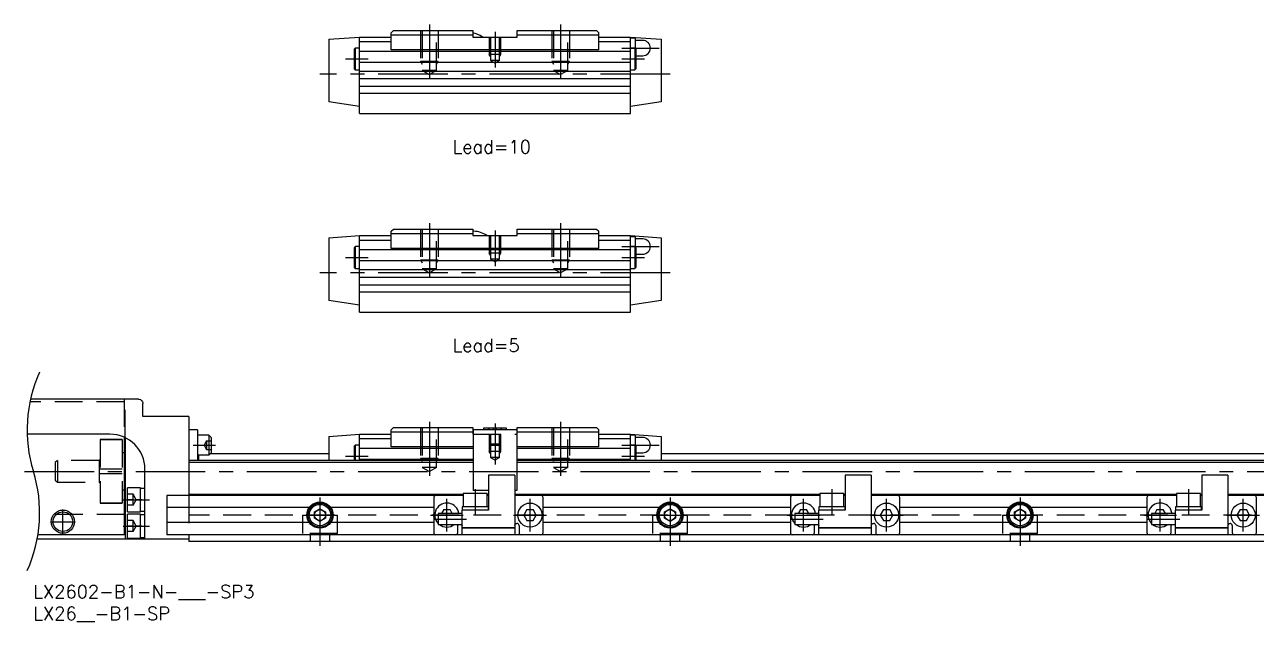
# Model space of a CAD drawing. Extents: x -2 to 443, y -8 to 396.
# Drawn here: x -2 to 279.5, y -8.3 to 128.1 of the extents above; entities that cross this region are included whole.
import ezdxf

# ---------------------------------------------------------------- set-up
doc = ezdxf.new("R2010")
doc.units = 0
doc.header["$LTSCALE"] = 0.5
doc.linetypes.add('CENTER', pattern=[50.8, 31.75, -6.35, 6.35, -6.35])
doc.linetypes.add('DASHED', pattern=[19.05, 12.7, -6.35])
for name, color, linetype in [('MSM_CENTER', 1, 'CENTER'), ('MSM_CONTINUOUS', 7, 'CONTINUOUS'), ('MSM_DASHED', 4, 'DASHED'), ('MSM_NARROW', 5, 'CONTINUOUS'), ('MSM_PART_NUMBER', 7, 'CONTINUOUS')]:
    doc.layers.add(name, color=color, linetype=linetype)
doc.styles.get("Standard").update_dxf_attribs({"font": 'txt.shx', "height": 1, "bigfont": 'bigfont.shx'})

# ---------------------------------------------------------------- blocks, each defined once
blk = doc.blocks.new('*U2')
at = {"layer": 'MSM_PART_NUMBER'}
blk.add_text('LX2602-B1-N-___-SP3', height=3, dxfattribs=at).set_placement((0, -3))
blk = doc.blocks.new('*U3')
at = {"layer": 'MSM_PART_NUMBER'}
blk.add_text('LX26__-B1-SP', height=3, dxfattribs=at).set_placement((0, -8))

msp = doc.modelspace()

# ---------------------------------------------------------------- linework, layer by layer
at = {"layer": 'MSM_CENTER'}
for p, q in [((90.5, 128.1), (90.5, 115.71)), ((120.5, 128.1), (120.5, 115.71)), ((105.5, 126.45), (105.5, 118.29)), ((134.5, 122.75), (143, 122.75)), ((71.3, 120.25), (76.5, 120.25)), ((134.5, 120.25), (139.7, 120.25)), ((145.5, 116.75), (65.5, 116.75)), ((90.5, 82.72), (90.5, 70.34)), ((120.5, 82.72), (120.5, 70.34)), ((105.5, 81.07), (105.5, 72.91)), ((134.5, 77.37), (143, 77.37)), ((71.3, 74.87), (76.5, 74.87)), ((134.5, 74.87), (139.7, 74.87)), ((145.5, 71.37), (65.5, 71.37)), ((90.5, 37.35), (90.5, 24.96)), ((105.5, 36.9), (105.5, 27.54)), ((120.5, 37.35), (120.5, 24.96)), ((36.5, 32), (41.6, 32)), ((134.5, 32), (143, 32)), ((71.3, 29.5), (76.5, 29.5)), ((134.5, 29.5), (139.7, 29.5)), ((-2, 26), (347.5, 26)), ((65.5, 20), (65.5, 9)), ((94.5, 12.25), (94.5, 19.75)), ((100.99, 21.9), (100.99, 16.1)), ((113.5, 12.25), (113.5, 19.75)), ((145.5, 20), (145.5, 9)), ((176, 12.25), (176, 19.75)), ((182.49, 21.9), (182.49, 16.1)), ((195, 12.25), (195, 19.75)), ((225.5, 20), (225.5, 9)), ((257.5, 12.25), (257.5, 19.75)), ((263.99, 21.9), (263.99, 16.1)), ((276.5, 12.25), (276.5, 19.75)), ((6.75, 11.72), (6.75, 17.28)), ((20.5, 19.5), (26.5, 19.5)), ((3.97, 14.5), (9.53, 14.5)), ((61.5, 16), (69.5, 16)), ((90.75, 16), (98.25, 16)), ((91.5, 15.1), (99, 15.1)), ((109.75, 16), (117.25, 16)), ((141.5, 16), (149.5, 16)), ((172.25, 16), (179.75, 16)), ((173, 15.1), (180.5, 15.1)), ((191.25, 16), (198.75, 16)), ((221.5, 16), (229.5, 16)), ((253.75, 16), (261.25, 16)), ((254.5, 15.1), (262, 15.1)), ((272.75, 16), (280.25, 16)), ((20.5, 13.5), (26.5, 13.5))]:
    msp.add_line(p, q, dxfattribs=at)
at = {"layer": 'MSM_CONTINUOUS'}
for p, q in [((81.8, 126.25), (82.3, 126.75)), ((82.3, 126.75), (100.4, 126.75)), ((100.4, 126.75), (100.4, 125.25)), ((110.6, 125.25), (110.6, 126.75)), ((110.6, 126.75), (128.7, 126.75)), ((128.7, 126.75), (129.2, 126.25)), ((67.5, 124.75), (74.5, 125.25)), ((67.5, 124.75), (67.5, 110.43)), ((74.5, 125.25), (81.8, 125.25)), ((74.5, 107.75), (74.5, 125.25)), ((74.5, 124.25), (81.8, 124.25)), ((81.8, 122.33), (81.8, 126.25)), ((81.8, 125.75), (100.4, 125.75)), ((100.4, 125.25), (110.6, 125.25)), ((110.6, 125.75), (129.2, 125.75)), ((129.2, 122.33), (129.2, 126.25)), ((129.2, 125.25), (136.5, 125.25)), ((129.2, 124.25), (136.5, 124.25)), ((136.5, 125.25), (143.5, 124.75)), ((136.5, 107.75), (136.5, 125.25)), ((137.5, 125), (136.5, 125)), ((137.5, 125), (137.5, 122.7)), ((139.25, 124.5), (137.5, 124.5)), ((143.5, 124.75), (143.5, 110.43)), ((73.55, 122.75), (73.3, 122.5)), ((73.3, 122.5), (73.3, 118)), ((74.5, 122.75), (73.55, 122.75)), ((73.55, 122.75), (73.55, 117.75)), ((74.5, 122.05), (136.5, 122.05)), ((129.2, 122.33), (81.8, 122.33)), ((137.45, 122.75), (136.5, 122.75)), ((137.7, 122.5), (137.45, 122.75)), ((137.45, 122.75), (137.45, 117.75)), ((137.7, 122.5), (137.7, 118)), ((74.5, 119.55), (136.5, 119.55)), ((137.7, 121), (139.25, 121)), ((73.3, 118), (73.55, 117.75)), ((73.55, 117.75), (74.5, 117.75)), ((74.5, 117.47), (136.5, 117.47)), ((74.5, 115.75), (136.5, 115.75)), ((136.5, 117.75), (137.45, 117.75)), ((137.45, 117.75), (137.7, 118)), ((74.5, 114.02), (136.5, 114.02)), ((74.5, 109.37), (67.5, 110.43)), ((74.5, 112.41), (136.5, 112.41)), ((143.5, 110.43), (136.5, 109.37)), ((74.5, 107.75), (136.5, 107.75)), ((67.5, 79.37), (74.5, 79.87)), ((67.5, 79.37), (67.5, 65.05)), ((74.5, 79.87), (81.8, 79.87)), ((74.5, 62.37), (74.5, 79.87)), ((74.5, 78.87), (81.8, 78.87)), ((81.8, 80.87), (82.3, 81.37)), ((81.8, 76.96), (81.8, 80.87)), ((81.8, 80.37), (100.4, 80.37)), ((82.3, 81.37), (100.4, 81.37)), ((100.4, 81.37), (100.4, 79.87)), ((100.66, 80.87), (100.4, 80.87)), ((100.4, 79.87), (110.6, 79.87)), ((110.6, 79.87), (110.6, 81.37)), ((110.6, 81.37), (128.7, 81.37)), ((110.6, 80.37), (129.2, 80.37)), ((128.7, 81.37), (129.2, 80.87)), ((129.2, 76.96), (129.2, 80.87)), ((129.2, 79.87), (136.5, 79.87)), ((129.2, 78.87), (136.5, 78.87)), ((136.5, 79.87), (143.5, 79.37)), ((136.5, 62.37), (136.5, 79.87)), ((137.5, 79.62), (136.5, 79.62)), ((137.5, 79.62), (137.5, 77.32)), ((139.25, 79.12), (137.5, 79.12)), ((143.5, 79.37), (143.5, 65.05)), ((73.55, 77.37), (73.3, 77.12)), ((73.3, 77.12), (73.3, 72.62)), ((74.5, 77.37), (73.55, 77.37)), ((73.55, 77.37), (73.55, 72.37)), ((74.5, 76.67), (136.5, 76.67)), ((129.2, 76.96), (81.8, 76.96)), ((137.45, 77.37), (136.5, 77.37)), ((137.7, 77.12), (137.45, 77.37)), ((137.45, 77.37), (137.45, 72.37)), ((137.7, 77.12), (137.7, 72.62)), ((74.5, 74.17), (136.5, 74.17)), ((137.7, 75.62), (139.25, 75.62)), ((73.3, 72.62), (73.55, 72.37)), ((73.55, 72.37), (74.5, 72.37)), ((74.5, 72.1), (136.5, 72.1)), ((136.5, 72.37), (137.45, 72.37)), ((137.45, 72.37), (137.7, 72.62)), ((74.5, 70.37), (136.5, 70.37)), ((74.5, 68.65), (136.5, 68.65)), ((74.5, 63.99), (67.5, 65.05)), ((74.5, 67.04), (136.5, 67.04)), ((143.5, 65.05), (136.5, 63.99)), ((74.5, 62.37), (136.5, 62.37)), ((24, 42.5), (-0.65, 42.5)), ((24, 42.5), (24.01, 42.5)), ((24.01, 42.5), (24.21, 42.48)), ((24.21, 42.48), (24.45, 42.39)), ((24.45, 42.39), (24.67, 42.24)), ((24.67, 42.24), (24.81, 42.09)), ((24.81, 42.09), (24.92, 41.9)), ((24.92, 41.9), (24.98, 41.72)), ((24.98, 41.72), (25, 41.5)), ((25, 38.5), (25, 41.5)), ((35.5, 38.5), (25, 38.5)), ((35.5, 38.5), (35.5, 20.5)), ((17.5, 34.5), (-1.41, 34.5)), ((20.75, 33.81), (20.75, 11.5)), ((37.5, 35.5), (35.5, 35.5)), ((37.5, 35.5), (37.5, 28.5)), ((40.1, 34.25), (37.5, 34.25)), ((40.6, 33.75), (40.1, 34.25)), ((40.1, 34.25), (40.1, 29.75)), ((67.5, 34), (74.5, 34.5)), ((67.5, 34), (67.5, 28.5)), ((74.5, 28.5), (74.5, 34.5)), ((74.5, 34.5), (81.8, 34.5)), ((81.8, 35.5), (82.3, 36)), ((81.8, 31.59), (81.8, 35.5)), ((81.8, 35), (100.4, 35)), ((82.3, 36), (100.4, 36)), ((100.4, 36), (100.4, 34.5)), ((100.4, 34.5), (100.5, 34.5)), ((100.5, 35.5), (100.5, 21.6)), ((110.5, 35.5), (100.5, 35.5)), ((102.9, 35.9), (102.9, 35.5)), ((108.1, 35.9), (102.9, 35.9)), ((108.1, 35.5), (108.1, 35.9)), ((110.5, 35.5), (110.5, 21.6)), ((110.5, 34.5), (110.6, 34.5)), ((110.6, 36), (128.7, 36)), ((110.6, 34.5), (110.6, 36)), ((110.6, 35), (129.2, 35)), ((128.7, 36), (129.2, 35.5)), ((129.2, 31.59), (129.2, 35.5)), ((129.2, 34.5), (136.5, 34.5)), ((136.5, 34.5), (143.5, 34)), ((136.5, 28.5), (136.5, 34.5)), ((137.5, 34.25), (136.5, 34.25)), ((137.5, 34.25), (137.5, 31.95)), ((143.5, 34), (143.5, 28.5)), ((21, 33.69), (21, 16.2)), ((40.6, 33.75), (40.6, 30.25)), ((73.55, 32), (73.3, 31.75)), ((73.3, 31.75), (73.3, 28.5)), ((74.5, 32), (73.55, 32)), ((73.55, 32), (73.55, 28.5)), ((74.5, 33.5), (81.8, 33.5)), ((74.5, 31.3), (100.5, 31.3)), ((100.5, 31.59), (81.8, 31.59)), ((129.2, 31.59), (110.5, 31.59)), ((110.5, 31.3), (136.5, 31.3)), ((129.2, 33.5), (136.5, 33.5)), ((137.45, 32), (136.5, 32)), ((137.7, 31.75), (137.45, 32)), ((137.45, 32), (137.45, 28.5)), ((139.25, 33.75), (137.5, 33.75)), ((137.7, 31.75), (137.7, 28.5)), ((21, 30.25), (20.75, 30.25)), ((100.5, 28.5), (35.5, 28.5)), ((37.5, 29.75), (40.1, 29.75)), ((37.7, 29.75), (37.7, 28.5)), ((40.1, 29.75), (40.6, 30.25)), ((67.5, 30), (40.35, 30)), ((74.5, 28.8), (100.5, 28.8)), ((110.5, 28.8), (136.5, 28.8)), ((335.5, 28.5), (110.5, 28.5)), ((137.7, 30.25), (139.25, 30.25)), ((335.5, 30), (143.5, 30)), ((25.5, 10.5), (25.5, 26.5)), ((100.5, 28), (35.5, 28)), ((335.5, 28), (110.5, 28)), ((104, 25.1), (104, 17.1)), ((110, 25.1), (104, 25.1)), ((110, 25.1), (110, 11.5)), ((185.5, 25.1), (185.5, 17.1)), ((191.5, 25.1), (185.5, 25.1)), ((191.5, 25.1), (191.5, 11.5)), ((267, 25.1), (267, 17.1)), ((273, 25.1), (267, 25.1)), ((273, 25.1), (273, 11.5)), ((20.75, 21.75), (21, 21.75)), ((21.5, 16.75), (21.5, 22.25)), ((24.5, 22.25), (21.5, 22.25)), ((24.5, 16.75), (24.5, 22.25)), ((25.5, 22.1), (24.5, 22.1)), ((30.5, 20.5), (30.5, 11.5)), ((98.24, 20.5), (30.5, 20.5)), ((98.24, 20.7), (35.5, 20.7)), ((91.5, 20), (91.5, 12)), ((98.24, 20.9), (98.24, 17.9)), ((103.74, 20.9), (98.24, 20.9)), ((104, 21.6), (100.5, 21.6)), ((103.74, 17.9), (103.74, 20.9)), ((104, 20.7), (103.74, 20.7)), ((104, 20.5), (103.74, 20.5)), ((110.5, 21.6), (110, 21.6)), ((179.74, 20.7), (110, 20.7)), ((179.74, 20.5), (110, 20.5)), ((116.5, 12), (116.5, 20)), ((173, 20), (173, 12)), ((179.74, 20.9), (179.74, 17.9)), ((185.24, 20.9), (179.74, 20.9)), ((185.24, 17.9), (185.24, 20.9)), ((185.5, 20.7), (185.24, 20.7)), ((185.5, 20.5), (185.24, 20.5)), ((261.24, 20.7), (191.5, 20.7)), ((261.24, 20.5), (191.5, 20.5)), ((198, 12), (198, 20)), ((254.5, 20), (254.5, 12)), ((261.24, 20.9), (261.24, 17.9)), ((266.74, 20.9), (261.24, 20.9)), ((266.74, 17.9), (266.74, 20.9)), ((267, 20.7), (266.74, 20.7)), ((267, 20.5), (266.74, 20.5)), ((335.5, 20.7), (273, 20.7)), ((340.5, 20.5), (273, 20.5)), ((279.5, 12), (279.5, 20)), ((24.5, 16.9), (25.5, 16.9)), ((63.03, 17.7), (30.5, 17.7)), ((64.25, 16.72), (65.5, 17.44)), ((65.5, 17.44), (66.75, 16.72)), ((91.5, 17.7), (67.97, 17.7)), ((93.78, 17.25), (93.26, 16.35)), ((93.78, 17.25), (95.22, 17.25)), ((95.74, 16.35), (95.22, 17.25)), ((97.99, 17.9), (97.99, 17.1)), ((103.99, 17.9), (97.99, 17.9)), ((104, 17.1), (97.99, 17.1)), ((98, 11.5), (98, 17.1)), ((103.99, 17.1), (103.99, 17.9)), ((112.78, 17.25), (112.06, 16)), ((112.78, 17.25), (114.22, 17.25)), ((114.94, 16), (114.22, 17.25)), ((143.03, 17.7), (116.5, 17.7)), ((144.25, 16.72), (145.5, 17.44)), ((145.5, 17.44), (146.75, 16.72)), ((173, 17.7), (147.97, 17.7)), ((175.28, 17.25), (174.76, 16.35)), ((175.28, 17.25), (176.72, 17.25)), ((177.24, 16.35), (176.72, 17.25)), ((179.49, 17.9), (179.49, 17.1)), ((185.49, 17.9), (179.49, 17.9)), ((185.5, 17.1), (179.49, 17.1)), ((179.5, 11.5), (179.5, 17.1)), ((185.49, 17.1), (185.49, 17.9)), ((194.28, 17.25), (193.56, 16)), ((194.28, 17.25), (195.72, 17.25)), ((196.44, 16), (195.72, 17.25)), ((223.03, 17.7), (198, 17.7)), ((224.25, 16.72), (225.5, 17.44)), ((225.5, 17.44), (226.75, 16.72)), ((254.5, 17.7), (227.97, 17.7)), ((256.78, 17.25), (256.26, 16.35)), ((256.78, 17.25), (258.22, 17.25)), ((258.74, 16.35), (258.22, 17.25)), ((260.99, 17.9), (260.99, 17.1)), ((266.99, 17.9), (260.99, 17.9)), ((267, 17.1), (260.99, 17.1)), ((261, 11.5), (261, 17.1)), ((266.99, 17.1), (266.99, 17.9)), ((275.78, 17.25), (275.06, 16)), ((275.78, 17.25), (277.22, 17.25)), ((277.94, 16), (277.22, 17.25)), ((20.75, 16.2), (21, 16.2)), ((21.5, 16.75), (24.5, 16.75)), ((21.5, 10.75), (21.5, 16.25)), ((24.5, 16.25), (21.5, 16.25)), ((24.5, 10.75), (24.5, 16.25)), ((25.5, 16.1), (24.5, 16.1)), ((63.03, 14.3), (30.5, 14.3)), ((64.25, 15.28), (64.25, 16.72)), ((65.5, 14.56), (64.25, 15.28)), ((66.75, 15.28), (65.5, 14.56)), ((66.75, 16.72), (66.75, 15.28)), ((91.5, 14.3), (67.97, 14.3)), ((91.5, 16.3), (91.32, 16)), ((91.32, 16), (91.5, 15.7)), ((98, 16.35), (92.5, 16.35)), ((92.5, 16.35), (92.5, 13.85)), ((110.21, 14), (110.35, 14.08)), ((110.35, 14.08), (110.5, 14.1)), ((112.06, 16), (112.78, 14.75)), ((112.78, 14.75), (114.22, 14.75)), ((114.22, 14.75), (114.94, 16)), ((116.68, 16), (116.5, 16.3)), ((116.5, 15.7), (116.68, 16)), ((143.03, 14.3), (116.5, 14.3)), ((144.25, 15.28), (144.25, 16.72)), ((145.5, 14.56), (144.25, 15.28)), ((146.75, 15.28), (145.5, 14.56)), ((146.75, 16.72), (146.75, 15.28)), ((173, 14.3), (147.97, 14.3)), ((173, 16.3), (172.82, 16)), ((172.82, 16), (173, 15.7)), ((179.5, 16.35), (174, 16.35)), ((174, 16.35), (174, 13.85)), ((191.71, 14), (191.85, 14.08)), ((191.85, 14.08), (192, 14.1)), ((193.56, 16), (194.28, 14.75)), ((194.28, 14.75), (195.72, 14.75)), ((195.72, 14.75), (196.44, 16)), ((198.18, 16), (198, 16.3)), ((198, 15.7), (198.18, 16)), ((223.03, 14.3), (198, 14.3)), ((224.25, 15.28), (224.25, 16.72)), ((225.5, 14.56), (224.25, 15.28)), ((226.75, 15.28), (225.5, 14.56)), ((226.75, 16.72), (226.75, 15.28)), ((254.5, 14.3), (227.97, 14.3)), ((254.5, 16.3), (254.32, 16)), ((254.32, 16), (254.5, 15.7)), ((261, 16.35), (255.5, 16.35)), ((255.5, 16.35), (255.5, 13.85)), ((273.21, 14), (273.35, 14.08)), ((273.35, 14.08), (273.5, 14.1)), ((275.06, 16), (275.78, 14.75)), ((275.78, 14.75), (277.22, 14.75)), ((277.22, 14.75), (277.94, 16)), ((20.75, 11.5), (1.03, 11.5)), ((91.5, 11.5), (30.5, 11.5)), ((335.5, 11.5), (35.5, 11.5)), ((35.5, 11.5), (35.5, 10)), ((92.5, 13.85), (98, 13.85)), ((97, 12), (97, 13.6)), ((97.93, 13.85), (97.98, 13.73)), ((97.98, 13.73), (98, 13.6)), ((98, 13.15), (110, 13.15)), ((98, 13.1), (110, 13.1)), ((98.05, 13.15), (98.05, 13.1)), ((109.95, 13.15), (109.95, 13.1)), ((110, 13.6), (110.02, 13.75)), ((110.02, 13.75), (110.1, 13.89)), ((110.1, 13.89), (110.21, 14)), ((111, 13.6), (111, 12)), ((173, 11.5), (116.5, 11.5)), ((174, 13.85), (179.5, 13.85)), ((178.5, 12), (178.5, 13.6)), ((179.43, 13.85), (179.48, 13.73)), ((179.48, 13.73), (179.5, 13.6)), ((179.5, 13.15), (191.5, 13.15)), ((179.5, 13.1), (191.5, 13.1)), ((179.55, 13.15), (179.55, 13.1)), ((191.45, 13.15), (191.45, 13.1)), ((191.5, 13.6), (191.52, 13.75)), ((191.52, 13.75), (191.6, 13.89)), ((191.6, 13.89), (191.71, 14)), ((192.5, 13.6), (192.5, 12)), ((254.5, 11.5), (198, 11.5)), ((255.5, 13.85), (261, 13.85)), ((260, 12), (260, 13.6)), ((260.93, 13.85), (260.98, 13.73)), ((260.98, 13.73), (261, 13.6)), ((261, 13.15), (273, 13.15)), ((261, 13.1), (273, 13.1)), ((261.05, 13.15), (261.05, 13.1)), ((272.95, 13.15), (272.95, 13.1)), ((273, 13.6), (273.02, 13.75)), ((273.02, 13.75), (273.1, 13.89)), ((273.1, 13.89), (273.21, 14)), ((274, 13.6), (274, 12)), ((35.5, 10.5), (0.86, 10.5)), ((21.5, 10.75), (24.5, 10.75)), ((24.5, 10.9), (25.5, 10.9)), ((335.5, 10), (35.5, 10))]:
    msp.add_line(p, q, dxfattribs=at)
for centre, radius in [((6.75, 14.5), 2.65), ((65.5, 16), 3), ((65.5, 16), 2.75), ((65.5, 16), 2.45), ((65.5, 16), 1.25), ((113.5, 16), 2.75), ((145.5, 16), 3), ((145.5, 16), 2.75), ((145.5, 16), 2.45), ((145.5, 16), 1.25), ((195, 16), 2.75), ((225.5, 16), 3), ((225.5, 16), 2.75), ((225.5, 16), 2.45), ((225.5, 16), 1.25), ((276.5, 16), 2.75), ((6.75, 14.5), 2.25)]:
    msp.add_circle(centre, radius, dxfattribs=at)
for centre, radius, start, end in [((99.68, 121.37), 4.88, 52.5564, 81.5517), ((139.25, 122.75), 1.75, 270, 90), ((100.62, 75.9), 4.97, 53.0275, 89.6143), ((139.25, 77.37), 1.75, 270, 90), ((17.5, 26.5), 8, 0, 90), ((139.25, 32), 1.75, 270, 90), ((92, 20), 0.5, 90, 180), ((116, 20), 0.5, 0, 90), ((173.5, 20), 0.5, 90, 180), ((197.5, 20), 0.5, 0, 90), ((255, 20), 0.5, 90, 180), ((279, 20), 0.5, 0, 90), ((94.5, 16), 2.75, 7.312, 223.3418), ((176, 16), 2.75, 7.312, 223.3418), ((257.5, 16), 2.75, 7.312, 223.3418), ((110.5, 13.6), 0.5, 0, 90), ((192, 13.6), 0.5, 0, 90), ((273.5, 13.6), 0.5, 0, 90), ((92, 12), 0.5, 180, 270), ((94.5, 16), 2.75, 231.4273, 308.5727), ((96.5, 12), 0.5, 270, 0), ((97.5, 13.6), 0.5, 150, 180), ((111.5, 12), 0.5, 180, 270), ((116, 12), 0.5, 270, 0), ((173.5, 12), 0.5, 180, 270), ((176, 16), 2.75, 231.4273, 308.5727), ((178, 12), 0.5, 270, 0), ((179, 13.6), 0.5, 150, 180), ((193, 12), 0.5, 180, 270), ((197.5, 12), 0.5, 270, 0), ((255, 12), 0.5, 180, 270), ((257.5, 16), 2.75, 231.4273, 308.5727), ((259.5, 12), 0.5, 270, 0), ((260.5, 13.6), 0.5, 150, 180), ((274.5, 12), 0.5, 180, 270), ((279, 12), 0.5, 270, 0)]:
    msp.add_arc(centre, radius, start, end, dxfattribs=at)
at = {"layer": 'MSM_DASHED'}
for p, q in [((88.5, 126.75), (88.5, 119.75)), ((88.88, 126.75), (88.88, 117.65)), ((92.12, 117.65), (92.12, 126.75)), ((92.5, 126.75), (92.5, 119.75)), ((118.5, 126.75), (118.5, 119.75)), ((118.88, 126.75), (118.88, 117.65)), ((122.12, 117.65), (122.12, 126.75)), ((122.5, 126.75), (122.5, 119.75)), ((104.2, 125.25), (104.2, 121.25)), ((104.44, 125.25), (104.44, 119.9)), ((106.56, 119.9), (106.56, 125.25)), ((106.8, 121.25), (106.8, 125.25)), ((106.8, 121.25), (104.2, 121.25)), ((104.44, 120.8), (104.2, 121.25)), ((106.56, 120.8), (106.8, 121.25)), ((88.5, 119.75), (92.5, 119.75)), ((88.5, 119.75), (88.88, 119.05)), ((92.12, 119.05), (92.5, 119.75)), ((106.56, 119.9), (104.44, 119.9)), ((104.44, 119.9), (105.5, 119.29)), ((106.56, 119.9), (105.5, 119.29)), ((118.5, 119.75), (122.5, 119.75)), ((118.5, 119.75), (118.88, 119.05)), ((122.12, 119.05), (122.5, 119.75)), ((92.12, 117.65), (88.88, 117.65)), ((88.88, 117.65), (90.5, 116.71)), ((92.12, 117.65), (90.5, 116.71)), ((122.12, 117.65), (118.88, 117.65)), ((118.88, 117.65), (120.5, 116.71)), ((122.12, 117.65), (120.5, 116.71)), ((88.5, 81.37), (88.5, 74.37)), ((88.88, 81.37), (88.88, 72.27)), ((92.12, 72.27), (92.12, 81.37)), ((92.5, 81.37), (92.5, 74.37)), ((104.2, 79.87), (104.2, 75.87)), ((104.44, 79.87), (104.44, 74.52)), ((106.56, 74.52), (106.56, 79.87)), ((106.8, 75.87), (106.8, 79.87)), ((118.5, 81.37), (118.5, 74.37)), ((118.88, 81.37), (118.88, 72.27)), ((122.12, 72.27), (122.12, 81.37)), ((122.5, 81.37), (122.5, 74.37)), ((88.5, 74.37), (92.5, 74.37)), ((88.5, 74.37), (88.88, 73.67)), ((92.12, 73.67), (92.5, 74.37)), ((106.8, 75.87), (104.2, 75.87)), ((104.44, 75.42), (104.2, 75.87)), ((106.56, 74.52), (104.44, 74.52)), ((104.44, 74.52), (105.5, 73.91)), ((106.56, 74.52), (105.5, 73.91)), ((106.56, 75.42), (106.8, 75.87)), ((118.5, 74.37), (122.5, 74.37)), ((118.5, 74.37), (118.88, 73.67)), ((122.12, 73.67), (122.5, 74.37)), ((92.12, 72.27), (88.88, 72.27)), ((88.88, 72.27), (90.5, 71.34)), ((92.12, 72.27), (90.5, 71.34)), ((122.12, 72.27), (118.88, 72.27)), ((118.88, 72.27), (120.5, 71.34)), ((122.12, 72.27), (120.5, 71.34)), ((20.75, 42.5), (20.75, 33.81)), ((21, 33.69), (21, 42.5)), ((20.75, 41.9), (-0.78, 41.9)), ((88.5, 36), (88.5, 29)), ((88.88, 36), (88.88, 26.9)), ((92.12, 26.9), (92.12, 36)), ((92.5, 36), (92.5, 29)), ((100.5, 34.5), (110.5, 34.5)), ((104.05, 35.9), (104.05, 35.5)), ((104.1, 35.5), (104.1, 35.9)), ((104.2, 34.5), (104.2, 30.5)), ((104.44, 34.5), (104.44, 29.15)), ((105.13, 35.5), (105.13, 35.9)), ((105.87, 35.5), (105.87, 35.9)), ((106.56, 29.15), (106.56, 34.5)), ((106.8, 30.5), (106.8, 34.5)), ((106.9, 35.5), (106.9, 35.9)), ((106.95, 35.5), (106.95, 35.9)), ((118.5, 36), (118.5, 29)), ((118.88, 36), (118.88, 26.9)), ((122.12, 26.9), (122.12, 36)), ((122.5, 36), (122.5, 29)), ((15.3, 33.25), (15.3, 18.75)), ((20.3, 33.25), (15.3, 33.25)), ((20.3, 33.23), (15.3, 33.23)), ((20.3, 33.25), (20.3, 18.75)), ((39.6, 33), (39.02, 32)), ((39.02, 32), (39.6, 31)), ((39.6, 33), (40.6, 33)), ((39.6, 33), (39.6, 31)), ((39.6, 32), (40.6, 32)), ((39.6, 31), (40.6, 31)), ((104.2, 32.18), (104.44, 31.93)), ((106.8, 32.18), (104.2, 32.18)), ((106.56, 31.93), (104.44, 31.93)), ((106.56, 31.93), (106.8, 32.18)), ((5.5, 28.5), (5, 28)), ((5.5, 28.5), (5.5, 23.5)), ((15, 28.5), (5.5, 28.5)), ((15.3, 28.8), (15, 28.5)), ((15, 28.5), (15, 23.5)), ((20.75, 30.25), (20.3, 30.25)), ((88.5, 29), (92.5, 29)), ((88.5, 29), (88.88, 28.3)), ((92.12, 28.3), (92.5, 29)), ((104.44, 30.05), (104.2, 30.5)), ((106.8, 30.5), (104.2, 30.5)), ((106.56, 29.15), (104.44, 29.15)), ((104.44, 29.15), (105.5, 28.54)), ((106.56, 29.15), (105.5, 28.54)), ((106.56, 30.05), (106.8, 30.5)), ((118.5, 29), (122.5, 29)), ((118.5, 29), (118.88, 28.3)), ((122.12, 28.3), (122.5, 29)), ((5, 28), (5, 24)), ((15.3, 26.55), (20.3, 26.55)), ((20.3, 25.45), (15.3, 25.45)), ((92.12, 26.9), (88.88, 26.9)), ((88.88, 26.9), (90.5, 25.96)), ((92.12, 26.9), (90.5, 25.96)), ((122.12, 26.9), (118.88, 26.9)), ((118.88, 26.9), (120.5, 25.96)), ((122.12, 26.9), (120.5, 25.96)), ((5, 24), (5.5, 23.5)), ((5.5, 23.5), (15, 23.5)), ((15, 23.5), (15.3, 23.2)), ((20.3, 21.75), (20.75, 21.75)), ((22.8, 20.75), (21.5, 20.75)), ((22.8, 18.25), (22.8, 20.75)), ((23.52, 19.5), (22.8, 20.75)), ((35.5, 20.5), (35.5, 11.5)), ((15.3, 18.77), (20.3, 18.77)), ((15.3, 18.75), (20.3, 18.75)), ((22.8, 19.5), (21.5, 19.5)), ((22.8, 18.25), (21.5, 18.25)), ((22.8, 18.25), (23.52, 19.5)), ((24.8, 19.5), (23.5, 19.5)), ((4.97, 16.2), (20.75, 16.2)), ((21, 16.2), (21, 10.5)), ((22.8, 14.75), (21.5, 14.75)), ((22.8, 12.25), (22.8, 14.75)), ((23.52, 13.5), (22.8, 14.75)), ((335.5, 16), (35.5, 16)), ((61.5, 16), (61.5, 11.8)), ((69.5, 11.8), (69.5, 16)), ((141.5, 16), (141.5, 11.8)), ((149.5, 11.8), (149.5, 16)), ((221.5, 16), (221.5, 11.8)), ((229.5, 11.8), (229.5, 16)), ((22.8, 13.5), (21.5, 13.5)), ((22.8, 12.25), (21.5, 12.25)), ((22.8, 12.25), (23.52, 13.5)), ((24.8, 13.5), (23.5, 13.5)), ((69.5, 11.8), (61.5, 11.8)), ((63.25, 11.8), (63.25, 10)), ((67.75, 10), (67.75, 11.8)), ((149.5, 11.8), (141.5, 11.8)), ((143.25, 11.8), (143.25, 10)), ((147.75, 10), (147.75, 11.8)), ((229.5, 11.8), (221.5, 11.8)), ((223.25, 11.8), (223.25, 10)), ((227.75, 10), (227.75, 11.8))]:
    msp.add_line(p, q, dxfattribs=at)
at = {"layer": 'MSM_NARROW'}
for centre, start, end in [((30.83, 35.48), 155.8301, 197.0849), ((-30.83, 16.52), 335.8301, 17.0849)]:
    msp.add_arc(centre, 32.26, start, end, dxfattribs=at)

# ---------------------------------------------------------------- block references
at = {"layer": 'MSM_CONTINUOUS'}
for name in ['*U2', '*U3']:
    msp.add_blockref(name, (0, 0), dxfattribs=at)

# ---------------------------------------------------------------- texts
at = {"layer": 'MSM_PART_NUMBER'}
for s, p in [('Lead=10', (95.84, 98.67)), ('Lead=5', (95.84, 53.29))]:
    msp.add_text(s, height=3, dxfattribs=at).set_placement(p)

doc.saveas('drawing.dxf')
